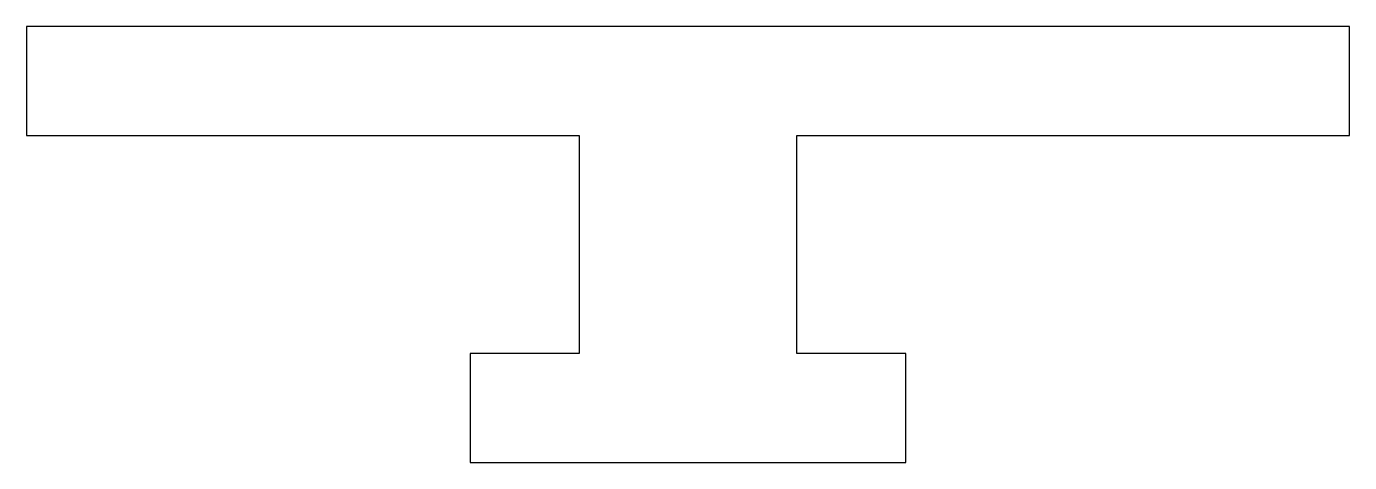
# Model space of a CAD drawing. Header units: metres. Extents: x -1.22 to 1.22, y 0 to 0.8.
import ezdxf

# ---------------------------------------------------------------- set-up
doc = ezdxf.new("R2010")
doc.units = ezdxf.units.M

msp = doc.modelspace()

# ---------------------------------------------------------------- linework, layer by layer
msp.add_lwpolyline([(-0.4, 0), (0.4, 0), (0.4, 0.2), (0.2, 0.2), (0.2, 0.6), (1.215, 0.6), (1.215, 0.8), (-1.215, 0.8), (-1.215, 0.8), (-1.215, 0.6), (-0.2, 0.6), (-0.2, 0.2), (-0.4, 0.2)], close=True)

doc.saveas('drawing.dxf')
